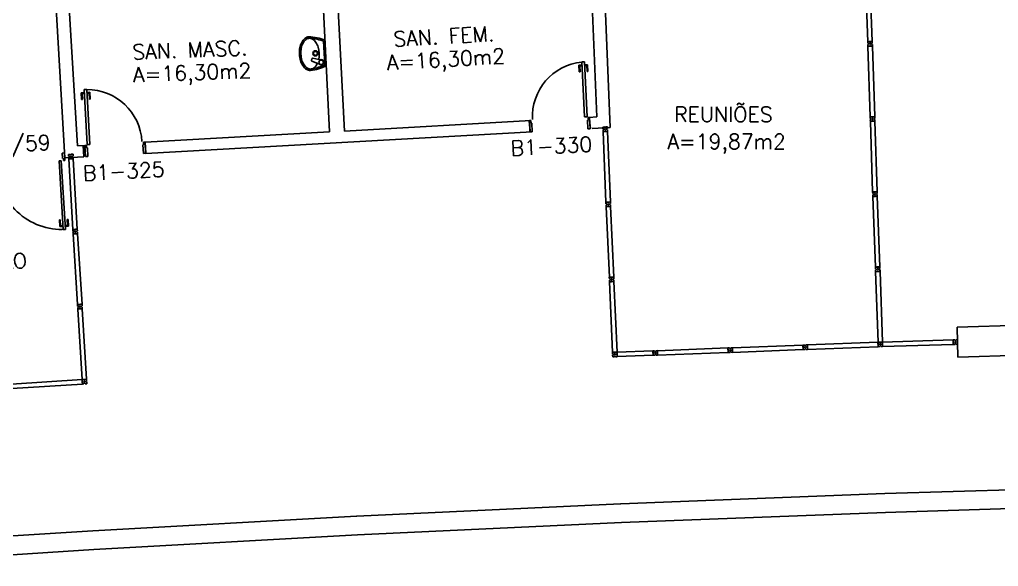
# Model space of a CAD drawing. Extents: x 26 to 324, y 73 to 188.
# Drawn here: x 154.6 to 167.63, y 161.01 to 168.29 of the extents above; entities that cross this region are included whole.
import ezdxf

# ---------------------------------------------------------------- set-up
doc = ezdxf.new("R2010")
doc.units = 0
doc.header["$LTSCALE"] = 0.01
doc.header["$MEASUREMENT"] = 0
doc.layers.get('0').update_dxf_attribs({"linetype": 'CONTINUOUS'})
for name, color, linetype in [('ALV', 2, 'CONTINUOUS'), ('BANC', 2, 'CONTINUOUS'), ('DIV', 2, 'CONTINUOUS'), ('PEÇAS', 1, 'CONTINUOUS'), ('PORTA', 2, 'CONTINUOUS'), ('TEXTO', 2, 'CONTINUOUS'), ('TEXTO-ENDEREÇO', 2, 'CONTINUOUS'), ('ÁREA', 2, 'CONTINUOUS')]:
    doc.layers.add(name, color=color, linetype=linetype)
doc.styles.add('UNB-100', font='simplex.shx', dxfattribs={"height": 0.2})
doc.styles.add('UNB-100-1', font='simplex.shx', dxfattribs={"height": 0.2})

# ---------------------------------------------------------------- blocks, each defined once
blk = doc.blocks.new('DIVMT-SLC')
for p, q in [((-0.03, 0.03), (-0.03, 0.006)), ((-0.008, 0.03), (-0.03, 0.03)), ((-0.0185, 0.006), (-0.03, 0.006)), ((-0.0185, -0.006), (-0.0185, 0.006)), ((-0.008, 0.03), (-0.008, 0.02)), ((-0.008, 0.02), (0.008, 0.02)), ((-0.0051, 0), (0.0051, 0)), ((0.0051, 0), (-0.0051, 0)), ((-0.0051, 0), (0.0051, 0)), ((0, -0.0051), (0, 0.0051)), ((0, 0.0051), (0, -0.0051)), ((0.008, 0.03), (0.008, 0.02)), ((0.008, 0.03), (0.03, 0.03)), ((0.0205, 0.006), (0.03, 0.006)), ((0.0205, -0.006), (0.0205, 0.006)), ((0.0205, 0.006), (0.0205, -0.006)), ((0.0205, 0.006), (0.03, 0.006)), ((0.97, 0.03), (0.03, 0.03)), ((0.03, 0.006), (0.03, 0.03)), ((0.03, -0.03), (0.03, 0.03)), ((0.03, -0.005), (0.03, 0.005)), ((0.97, -0.03), (0.97, 0.03)), ((0.97, 0.03), (0.97, 0.009)), ((0.97, 0.009), (0.97, 0.027)), ((0.9795, 0.006), (0.97, 0.006)), ((0.97, -0.005), (0.97, 0.005)), ((0.9795, 0.006), (0.9795, -0.006)), ((1.0051, 0), (0.9949, 0)), ((1, 0.0051), (1, -0.0051)), ((-0.0185, -0.006), (-0.03, -0.006)), ((-0.03, -0.03), (-0.03, -0.006)), ((-0.008, -0.03), (-0.03, -0.03)), ((-0.008, -0.03), (-0.008, -0.02)), ((-0.008, -0.02), (0.008, -0.02)), ((0.008, -0.03), (0.008, -0.02)), ((0.008, -0.03), (0.03, -0.03)), ((0.0205, -0.006), (0.03, -0.006)), ((0.0205, -0.006), (0.03, -0.006)), ((0.03, -0.006), (0.03, -0.03)), ((0.97, -0.03), (0.03, -0.03)), ((0.9795, -0.006), (0.97, -0.006)), ((0.97, -0.009), (0.97, -0.027))]:
    blk.add_line(p, q)
blk = doc.blocks.new('PDV2D-SLC')
at = {"layer": 'DIV'}
for p, q in [((0.03, 0.05), (0.06, 0.05)), ((0.03, 0.035), (0.03, 0.05)), ((0.03, -0.035), (0.03, 0.035)), ((0.06, 0.05), (0.06, -0.02)), ((0.941, 0.05), (0.941, -0.02)), ((0.971, 0.05), (0.941, 0.05)), ((0.971, 0.035), (0.971, 0.05)), ((0.971, -0.035), (0.971, 0.035)), ((0.03, -0.05), (0.03, -0.035)), ((0.05, -0.05), (0.03, -0.05)), ((0.05, -0.02), (0.06, -0.02)), ((0.05, -0.02), (0.05, -0.05)), ((0.079, -0.05), (0.109, -0.05)), ((0.079, -0.05), (0.079, -0.965)), ((0.109, -0.05), (0.109, -0.965)), ((0.951, -0.02), (0.941, -0.02)), ((0.951, -0.02), (0.951, -0.05)), ((0.951, -0.05), (0.971, -0.05)), ((0.971, -0.05), (0.971, -0.035)), ((0.109, -0.965), (0.079, -0.965))]:
    blk.add_line(p, q, dxfattribs=at)
at = {"layer": 'DIV', "color": 1}
for p, q in [((0.036, -0.925), (0.036, -0.835)), ((0.046, -0.835), (0.036, -0.835)), ((0.046, -0.915), (0.046, -0.835)), ((0.141, -0.915), (0.141, -0.835)), ((0.141, -0.835), (0.151, -0.835)), ((0.151, -0.925), (0.151, -0.835)), ((0.036, -0.925), (0.076, -0.925)), ((0.046, -0.915), (0.076, -0.915)), ((0.141, -0.915), (0.111, -0.915)), ((0.151, -0.925), (0.111, -0.925))]:
    blk.add_line(p, q, dxfattribs=at)
blk.add_arc((0.076, -0.1), 0.865, 270, 3.3214, dxfattribs=at)
blk = doc.blocks.new('MTT-SLC')
for p, q in [((-0.008, 0.03), (-0.03, 0.03)), ((-0.03, 0.03), (-0.03, 0.006)), ((-0.0185, 0.006), (-0.03, 0.006)), ((-0.0185, -0.006), (-0.0185, 0.006)), ((-0.008, 0.03), (-0.008, 0.02)), ((-0.008, 0.02), (0.008, 0.02)), ((-0.0051, 0), (0.0051, 0)), ((0, -0.0051), (0, 0.0051)), ((0.008, 0.03), (0.03, 0.03)), ((0.008, 0.03), (0.008, 0.02)), ((0.0205, -0.006), (0.0205, 0.006)), ((0.0205, 0.006), (0.03, 0.006)), ((0.03, 0.006), (0.03, 0.03)), ((-0.03, -0.03), (-0.03, -0.006)), ((-0.0185, -0.006), (-0.03, -0.006)), ((-0.008, -0.03), (-0.03, -0.03)), ((-0.008, -0.02), (0.008, -0.02)), ((-0.008, -0.03), (-0.008, -0.02)), ((0.008, -0.03), (0.008, -0.02)), ((0.008, -0.03), (0.03, -0.03)), ((0.0205, -0.006), (0.03, -0.006)), ((0.03, -0.006), (0.03, -0.03))]:
    blk.add_line(p, q)
blk = doc.blocks.new('DIV-SLC')
for p, q in [((-0.0051, 0), (0.0051, 0)), ((0, -0.0051), (0, 0.0051)), ((0.0205, 0.006), (0.03, 0.006)), ((0.0205, -0.006), (0.0205, 0.006)), ((0.03, 0.03), (0.97, 0.03)), ((0.03, 0.03), (0.03, -0.03)), ((0.03, 0.009), (0.03, 0.027)), ((0.03, 0.005), (0.03, -0.005)), ((0.97, 0.03), (0.97, -0.03)), ((0.9795, 0.006), (0.97, 0.006)), ((0.97, 0.005), (0.97, -0.005)), ((0.9795, -0.006), (0.9795, 0.006)), ((1.0051, 0), (0.9949, 0)), ((0.9949, 0), (1.0051, 0)), ((1, -0.0051), (1, 0.0051)), ((0.0205, -0.006), (0.03, -0.006)), ((0.03, -0.03), (0.03, -0.009)), ((0.03, -0.009), (0.03, -0.027)), ((0.03, -0.03), (0.97, -0.03)), ((0.9795, -0.006), (0.97, -0.006))]:
    blk.add_line(p, q)
blk = doc.blocks.new('PE80-SLC')
for p, q in [((0.075, 0), (-0.075, 0)), ((-0.075, -0.03), (-0.075, 0)), ((0.075, 0), (0.075, -0.02)), ((0.777, 0.01), (0.687, 0.01)), ((0.687, 0), (0.687, 0.01)), ((0.777, 0.01), (0.777, -0.03)), ((0.04, -0.03), (-0.075, -0.03)), ((0.075, -0.02), (0.04, -0.02)), ((0.04, -0.03), (0.04, -0.02)), ((0.085, -0.03), (0.817, -0.03)), ((0.085, -0.03), (0.085, -0.065)), ((0.085, -0.065), (0.817, -0.065)), ((0.767, 0), (0.687, 0)), ((0.767, -0.095), (0.687, -0.095)), ((0.687, -0.095), (0.687, -0.105)), ((0.777, -0.105), (0.687, -0.105)), ((0.767, 0), (0.767, -0.03)), ((0.767, -0.095), (0.767, -0.065)), ((0.777, -0.105), (0.777, -0.065)), ((0.817, -0.065), (0.817, -0.03)), ((0.04, -0.771), (-0.075, -0.771)), ((-0.075, -0.771), (-0.075, -0.801)), ((0.04, -0.771), (0.04, -0.781)), ((0.075, -0.781), (0.04, -0.781)), ((0.075, -0.801), (0.075, -0.781)), ((0.075, -0.801), (-0.075, -0.801)), ((0.075, -0.802), (-0.075, -0.802))]:
    blk.add_line(p, q)
blk.add_arc((0.085, -0.03), 0.731, 270, 357.3429)
blk = doc.blocks.new('PD80-SLC')
for p, q in [((-0.777, 0.01), (-0.777, -0.03)), ((-0.777, 0.01), (-0.687, 0.01)), ((-0.687, 0), (-0.687, 0.01)), ((-0.075, 0), (0.075, 0)), ((-0.075, 0), (-0.075, -0.02)), ((0.075, -0.03), (0.075, 0)), ((-0.817, -0.065), (-0.817, -0.03)), ((-0.085, -0.03), (-0.817, -0.03)), ((-0.085, -0.065), (-0.817, -0.065)), ((-0.777, -0.105), (-0.777, -0.065)), ((-0.777, -0.105), (-0.687, -0.105)), ((-0.767, 0), (-0.767, -0.03)), ((-0.767, 0), (-0.687, 0)), ((-0.767, -0.095), (-0.767, -0.065)), ((-0.767, -0.095), (-0.687, -0.095)), ((-0.687, -0.095), (-0.687, -0.105)), ((-0.085, -0.03), (-0.085, -0.065)), ((-0.075, -0.02), (-0.04, -0.02)), ((-0.04, -0.03), (-0.04, -0.02)), ((-0.04, -0.03), (0.075, -0.03)), ((-0.075, -0.781), (-0.04, -0.781)), ((-0.075, -0.801), (-0.075, -0.781)), ((-0.04, -0.771), (0.075, -0.771)), ((-0.04, -0.771), (-0.04, -0.781)), ((0.075, -0.771), (0.075, -0.801)), ((-0.075, -0.801), (0.075, -0.801)), ((-0.075, -0.802), (0.075, -0.802))]:
    blk.add_line(p, q)
blk.add_arc((-0.085, -0.03), 0.731, 182.6571, 270)
blk = doc.blocks.new('LAVAT-P')
for p, q in [((-0.17, 0), (0.17, 0)), ((-0.157, -0.02), (0.157, -0.02)), ((0.063, -0.173), (0.094, -0.055)), ((0.102, -0.187), (0.151, -0.074)), ((0.069, -0.185), (0.09, -0.192))]:
    blk.add_line(p, q)
for points in [[(0.083, -0.096, 0.121735), (-0.082, -0.096, 0.073747), (-0.145, -0.122, 0.106861), (-0.192, -0.165, 0.153587), (-0.205, -0.208, 0.153587)], [(-0.205, -0.208, 0.153587), (-0.192, -0.251, 0.106861), (-0.145, -0.294, 0.073747), (-0.082, -0.32, 0.060305), (0, -0.329, 0.060305), (0.082, -0.32, 0.073747), (0.145, -0.294, 0.106861), (0.192, -0.251, 0.153587), (0.205, -0.208, 0.153587), (0.192, -0.165, 0.106861), (0.145, -0.122, 0.014792), (0.133, -0.115, 0.039243)], [(-0.225, -0.214, 0.136108), (-0.208, -0.262, 0.106861), (-0.155, -0.311, 0.073747), (-0.087, -0.339, 0.060305), (0, -0.349, 0.060305), (0.087, -0.339, 0.073747), (0.155, -0.311, 0.106861), (0.208, -0.262, 0.136108), (0.225, -0.214, 0.062982)]]:
    blk.add_lwpolyline(points, format="xyb")
for centre, radius in [((0, -0.135), 0.0347), ((0, -0.135), 0.0265), ((0.122, -0.065), 0.03)]:
    blk.add_circle(centre, radius)
for centre, radius, start, end in [((0.376, -0.254), 0.602, 155.0201, 176.1902), ((-0.376, -0.254), 0.602, 3.8098, 24.9799), ((0.376, -0.254), 0.582, 156.2686, 173.4578), ((0.122, -0.065), 0.0361, 302.4689, 199.2518), ((-0.376, -0.254), 0.582, 6.5422, 23.7314), ((0.073, -0.176), 0.01, 165.2139, 250.8603), ((0.093, -0.183), 0.01, 250.8603, 336.5068)]:
    blk.add_arc(centre, radius, start, end)

msp = doc.modelspace()

# ---------------------------------------------------------------- linework, layer by layer
at = {"layer": 'ALV'}
for p, q in [((162.465, 166.852), (162.082, 175.925)), ((155.202, 166.45), (154.661, 175.543)), ((162.284, 166.993), (162.081, 171.838)), ((158.726, 166.795), (158.481, 171.639)), ((158.924, 166.806), (158.679, 171.65)), ((155.368, 166.609), (155.081, 171.451)), ((161.408, 166.944), (158.924, 166.806)), ((161.383, 166.943), (161.399, 166.793)), ((162.284, 166.993), (162.185, 166.987)), ((162.185, 166.987), (162.2, 166.838)), ((158.726, 166.795), (156.268, 166.659)), ((161.424, 166.794), (156.277, 166.509)), ((162.465, 166.852), (162.225, 166.839)), ((156.277, 166.509), (156.268, 166.659)), ((156.268, 166.659), (156.277, 166.509)), ((155.467, 166.615), (155.368, 166.609)), ((155.452, 166.463), (155.442, 166.613)), ((155.452, 166.463), (155.202, 166.45))]:
    msp.add_line(p, q, dxfattribs=at)
at = {"layer": 'BANC'}
for p, q in [((169.64, 162.087), (166.123, 161.982)), ((166.121, 161.982), (162.605, 161.847)), ((162.603, 161.847), (159.088, 161.682)), ((169.647, 161.837), (166.13, 161.732)), ((159.086, 161.682), (155.573, 161.488)), ((166.13, 161.732), (162.615, 161.597)), ((162.614, 161.597), (159.1, 161.433)), ((155.571, 161.487), (152.06, 161.263)), ((159.1, 161.433), (155.587, 161.238)), ((155.587, 161.238), (152.076, 161.013))]:
    msp.add_line(p, q, dxfattribs=at)
at = {"layer": 'DIV'}
for p, q in [((167.085, 164.198), (168.024, 164.226)), ((167.085, 164.198), (167.096, 163.799)), ((167.052, 164.027), (167.03, 164.027)), ((167.03, 164.027), (167.03, 164.003)), ((167.052, 164.027), (167.052, 164.017)), ((167.052, 164.017), (167.068, 164.018)), ((167.068, 164.028), (167.09, 164.029)), ((167.068, 164.028), (167.068, 164.018)), ((167.091, 163.969), (167.09, 164.029)), ((167.09, 164.005), (167.09, 164.029)), ((162.555, 163.864), (163.032, 163.882)), ((163.054, 163.883), (163.032, 163.882)), ((163.033, 163.858), (163.032, 163.882)), ((163.032, 163.882), (163.035, 163.822)), ((163.054, 163.883), (163.055, 163.873)), ((163.07, 163.883), (163.092, 163.884)), ((163.07, 163.883), (163.071, 163.873)), ((163.092, 163.884), (163.093, 163.86)), ((167.042, 164.003), (167.03, 164.003)), ((167.031, 163.967), (167.031, 163.991)), ((167.042, 163.991), (167.031, 163.991)), ((167.053, 163.967), (167.031, 163.967)), ((167.042, 163.991), (167.042, 164.003)), ((167.053, 163.977), (167.069, 163.978)), ((167.053, 163.967), (167.053, 163.977)), ((167.055, 163.998), (167.066, 163.998)), ((167.066, 163.998), (167.055, 163.998)), ((167.055, 163.998), (167.066, 163.998)), ((167.06, 164.003), (167.061, 163.993)), ((167.061, 163.993), (167.06, 164.003)), ((167.069, 163.968), (167.069, 163.978)), ((167.069, 163.968), (167.091, 163.969)), ((167.081, 164.004), (167.09, 164.005)), ((167.081, 164.004), (167.09, 164.005)), ((167.081, 164.004), (167.081, 163.992)), ((167.081, 163.992), (167.081, 164.004)), ((167.081, 163.992), (167.091, 163.993)), ((167.081, 163.992), (167.091, 163.993)), ((167.091, 163.994), (167.09, 164.004)), ((167.091, 163.993), (167.091, 163.969)), ((162.521, 163.832), (162.532, 163.833)), ((162.521, 163.832), (162.532, 163.833)), ((162.527, 163.827), (162.526, 163.838)), ((162.527, 163.827), (162.526, 163.838)), ((162.547, 163.839), (162.556, 163.84)), ((162.547, 163.839), (162.556, 163.84)), ((162.547, 163.827), (162.547, 163.839)), ((162.547, 163.827), (162.547, 163.839)), ((162.547, 163.827), (162.557, 163.828)), ((162.547, 163.827), (162.557, 163.828)), ((162.555, 163.864), (162.558, 163.804)), ((162.555, 163.864), (162.558, 163.804)), ((162.556, 163.843), (162.555, 163.861)), ((162.556, 163.843), (162.555, 163.861)), ((162.556, 163.839), (162.557, 163.829)), ((162.556, 163.839), (162.557, 163.829)), ((162.558, 163.804), (162.557, 163.825)), ((162.557, 163.825), (162.558, 163.807)), ((162.558, 163.804), (162.557, 163.825)), ((162.557, 163.825), (162.558, 163.807)), ((162.558, 163.804), (163.035, 163.822)), ((162.558, 163.804), (163.035, 163.822)), ((163.043, 163.858), (163.033, 163.858)), ((163.043, 163.858), (163.033, 163.858)), ((163.033, 163.857), (163.034, 163.847)), ((163.034, 163.846), (163.035, 163.822)), ((163.043, 163.846), (163.034, 163.846)), ((163.043, 163.846), (163.034, 163.846)), ((163.057, 163.823), (163.035, 163.822)), ((163.043, 163.858), (163.043, 163.846)), ((163.043, 163.846), (163.043, 163.858)), ((163.071, 163.873), (163.055, 163.873)), ((163.057, 163.823), (163.056, 163.833)), ((163.072, 163.833), (163.056, 163.833)), ((163.069, 163.853), (163.058, 163.853)), ((163.058, 163.853), (163.069, 163.853)), ((163.069, 163.853), (163.058, 163.853)), ((163.063, 163.858), (163.064, 163.848)), ((163.064, 163.848), (163.063, 163.858)), ((163.073, 163.823), (163.072, 163.833)), ((163.073, 163.823), (163.095, 163.824)), ((163.082, 163.86), (163.093, 163.86)), ((163.082, 163.86), (163.082, 163.848)), ((163.082, 163.848), (163.094, 163.848)), ((163.095, 163.824), (163.094, 163.848)), ((167.096, 163.799), (168.036, 163.826))]:
    msp.add_line(p, q, dxfattribs=at)

# ---------------------------------------------------------------- block references
for name, p, rotation in [('DIVMT-SLC', (165.887, 168.965), 272.1616652548708), ('DIVMT-SLC', (165.925, 167.966), 271.9331875585699), ('DIVMT-SLC', (165.958, 166.966), 271.7896142522242), ('DIVMT-SLC', (162.398, 166.83), 272.2774142522242), ('DIVMT-SLC', (155.281, 166.466), 273.2530142522241), ('DIVMT-SLC', (165.99, 165.967), 272.1239872072932), ('DIVMT-SLC', (162.438, 165.831), 272.6117872072932), ('DIVMT-SLC', (155.338, 165.468), 273.5873872072931), ('DIVMT-SLC', (166.027, 164.967), 272.023680774874), ('DIVMT-SLC', (162.483, 164.832), 272.511480774874), ('DIVMT-SLC', (155.401, 164.469), 273.487080774874), ('DIV-SLC', (166.061, 163.968), 1.724507159390163), ('DIVMT-SLC', (164.063, 163.891), 182.2889647575262), ('DIVMT-SLC', (165.062, 163.93), 182.3777354532434), ('DIVMT-SLC', (166.061, 163.968), 182.1834496527135), ('MTT-SLC', (162.526, 163.832), 2.207456325960241), ('MTT-SLC', (162.526, 163.832), 2.207456325960241), ('DIVMT-SLC', (155.461, 163.471), 183.6468496527135)]:
    msp.add_blockref(name, p, dxfattribs=dict(at, rotation=rotation))
at = {"layer": 'DIV', "xscale": -1, "rotation": 3.379458669501574}
msp.add_blockref('PDV2D-SLC', (155.229, 166.466), dxfattribs=at)
at = {"layer": 'PEÇAS', "rotation": 272.8934944254552}
msp.add_blockref('LAVAT-P', (158.673, 167.846), dxfattribs=at)
at = {"layer": 'PORTA'}
for name, p, rotation in [('PD80-SLC', (162.192, 166.912), 272.9435438805871), ('PE80-SLC', (155.472, 166.54), 93.17384614166103)]:
    msp.add_blockref(name, p, dxfattribs=dict(at, rotation=rotation))

# ---------------------------------------------------------------- texts
at = {"layer": 'TEXTO', "style": 'UNB-100'}
for s, rotation, p in [('SAN. FEM.', 3.2423, (159.582, 167.928)), ('SAN. MASC.', 2.1417, (156.102, 167.757)), ('COORD. GRADUAÇÃO', 4.393, (152.011, 164.781))]:
    msp.add_text(s, height=0.2, rotation=rotation, dxfattribs=at).set_placement(p)
msp.add_text('REUNIÕES ', height=0.2, dxfattribs=at).set_placement((163.316, 166.927))
at = {"layer": 'TEXTO-ENDEREÇO', "style": 'UNB-100-1'}
for s, p in [('B1-324/59', (153.398, 166.472)), ('B1-330', (161.142, 166.476)), ('B1-325', (155.447, 166.143))]:
    msp.add_text(s, height=0.2, rotation=3.0253, dxfattribs=at).set_placement(p)
at = {"layer": 'ÁREA', "style": 'UNB-100'}
for rotation, p in [(3.2423, (159.493, 167.617)), (2.1417, (156.112, 167.455))]:
    msp.add_text('A=16,30m2', height=0.2, rotation=rotation, dxfattribs=at).set_placement(p)
msp.add_text('A=19,87m2', height=0.2, dxfattribs=at).set_placement((163.226, 166.567))

doc.saveas('drawing.dxf')
